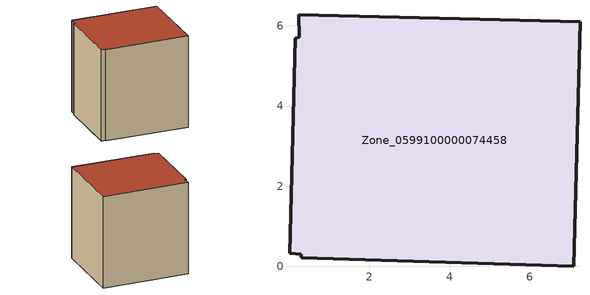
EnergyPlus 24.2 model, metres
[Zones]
Zone_0599100000074458
 floor ground (C_G): 0.14,5.7 0.24,5.72 0.24,6.28 7.26,6.1 7.1,0 0.3,0.21 0.29,0.3 0,0.32 z0
 wall outside (C_F): 7.26,6.1 0.24,6.28 0.24,5.72 0.14,5.7 0,0.32 0.29,0.3 0.3,0.21 7.1,0 7.26,6.1 z0:7.6
 roof outside (C_R): 0.24,5.72 0.14,5.7 0,0.32 0.29,0.3 0.3,0.21 7.1,0 7.26,6.1 0.24,6.28 z7.6
[BUILDING]
Pand.0599100000074458: North Axis=0; Terrain=City; Loads Convergence Tolerance Value=0.04; Temperature Convergence Tolerance Value=0.4; Solar Distribution=FullExterior; Maximum Number of Warmup Days=25; Minimum Number of Warmup Days=1
[Site:Location]
Rotterdam.The.Hague.AP_ZH_NLD Design_Conditions: Latitude=51.96; Longitude=4.45; Time Zone=1; Elevation=-4.5
[SITE:GROUNDTEMPERATURE:BUILDINGSURFACE]
18, 18, 18, 18, 18, 18, 18, 18, 18, 18, 18, 18
[MATERIAL] Thermal Absorptance=0.9; Solar Absorptance=0.7; Visible Absorptance=0.7
Name | Roughness | Thickness | Conductivity | Density | Specific Heat
G.TC.1946-1964 | MediumSmooth | 0.15 | 1 | 540 | 1210
F.TC.1946-1964 | Rough | 0.3 | 0.857143 | 1920 | 840
R.TC.1946-1964 | MediumRough | 0.2 | 0.235294 | 1500 | 1000
[CONSTRUCTION]
C_G: G.TC.1946-1964
C_F: F.TC.1946-1964
C_R: R.TC.1946-1964
[ZONE]
Zone_0599100000074458: Type=1; Multiplier=1; Ceiling Height=Autocalculate; Volume=Autocalculate; Floor Area=autocalculate; Part of Total Floor Area=Yes
[ZONEINFILTRATION:DESIGNFLOWRATE]
Infil_Zone_0599100000074458: Zone or ZoneList or Space or SpaceList=Zone_0599100000074458; Schedule=AlwaysOn; Design Flow Rate Calculation Method=Flow/Area; Flow Rate per Floor Area=0.003; Constant Term Coefficient=1; Temperature Term Coefficient=0; Velocity Term Coefficient=0; Velocity Squared Term Coefficient=0
[HVACTEMPLATE:ZONE:IDEALLOADSAIRSYSTEM]
Zone_0599100000074458: Maximum Heating Supply Air Temperature=50; Minimum Cooling Supply Air Temperature=13; Maximum Heating Supply Air Humidity Ratio=0.0156; Minimum Cooling Supply Air Humidity Ratio=0.0077; Heating Limit=NoLimit; Cooling Limit=NoLimit; Dehumidification Control Type=ConstantSensibleHeatRatio; Cooling Sensible Heat Ratio=0.7; Dehumidification Setpoint=60; Humidification Control Type=None; Humidification Setpoint=30; Outdoor Air Method=None; Outdoor Air Flow Rate per Person=0.00944; Outdoor Air Flow Rate per Zone Floor Area=0; Outdoor Air Flow Rate per Zone=0; Demand Controlled Ventilation Type=None; Outdoor Air Economizer Type=NoEconomizer; Heat Recovery Type=None; Sensible Heat Recovery Effectiveness=0.7; Latent Heat Recovery Effectiveness=0.65
[ZONECONTROL:THERMOSTAT]
ThermostatControl_Zone_0599100000074458: Zone or ZoneList=Zone_0599100000074458; Control Type Schedule=DualSetpointControlType; Control 1=Thermostat_Zone_0599100000074458; Temperature Difference Between Cutout And Setpoint=0
[THERMOSTATSETPOINT:DUALSETPOINT]
Thermostat_Zone_0599100000074458: Heating Setpoint Temperature Schedule=HeatingSetpoint_Zone_0599100000074458; Cooling Setpoint Temperature Schedule=CoolingSetpoint_Zone_0599100000074458
[SCHEDULE:COMPACT]
HeatingSetpoint_Zone_0599100000074458: Through: 12/31, For: AllDays, Until: 24:00, 21
CoolingSetpoint_Zone_0599100000074458: Through: 12/31, For: AllDays, Until: 24:00, 24
DualSetpointControlType: Through: 12/31, For: AllDays, Until: 24:00, 4
AlwaysOn: Through: 12/31, For: AllDays, Until: 24:00, 1
